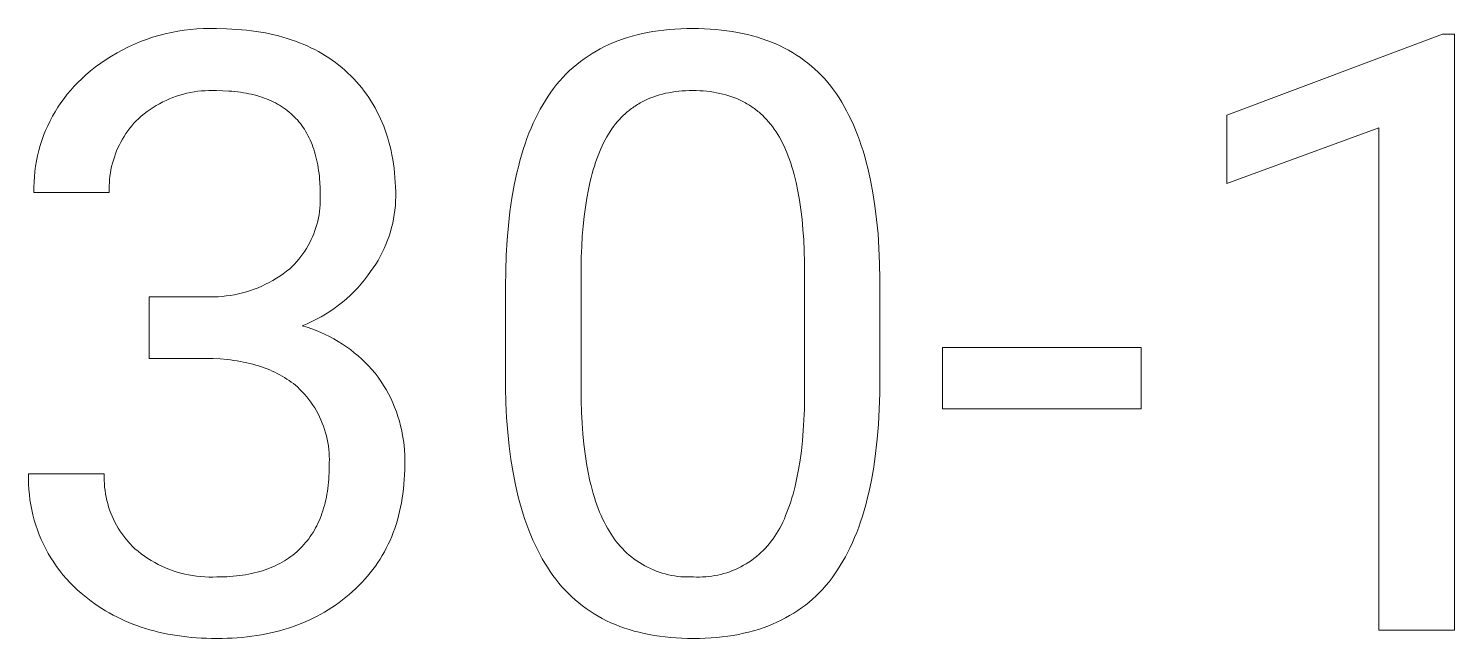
# Model space of a CAD drawing. Header units: millimetres. Extents: x -1656 to 3995, y -637 to 3312.
# Drawn here: x 2697.2 to 2825.8, y -190.7 to -135.7 of the extents above; entities that cross this region are included whole.
import ezdxf

# ---------------------------------------------------------------- set-up
doc = ezdxf.new("R2010")
doc.units = ezdxf.units.MM
doc.header["$MEASUREMENT"] = 0
doc.layers.add('Domyślny', color=7, linetype='Continuous', true_color=0x000000)

msp = doc.modelspace()

# ---------------------------------------------------------------- linework, layer by layer
at = {"layer": 'Domyślny', "color": 18, "lineweight": 15, "true_color": 0x000000}
for p, q in [((2708.36, -136.48), (2708.92, -136.31)), ((2708.92, -136.31), (2709.48, -136.17)), ((2709.48, -136.17), (2710.05, -136.04)), ((2710.05, -136.04), (2710.62, -135.93)), ((2710.62, -135.93), (2711.2, -135.84)), ((2711.2, -135.84), (2711.78, -135.78)), ((2711.78, -135.78), (2712.36, -135.73)), ((2712.36, -135.73), (2712.94, -135.7)), ((2712.94, -135.7), (2713.53, -135.69)), ((2713.53, -135.69), (2714.11, -135.7)), ((2714.11, -135.7), (2715.04, -135.72)), ((2715.04, -135.72), (2715.5, -135.74)), ((2715.5, -135.74), (2715.95, -135.77)), ((2715.95, -135.77), (2716.4, -135.8)), ((2716.4, -135.8), (2716.84, -135.84)), ((2716.84, -135.84), (2717.27, -135.89)), ((2717.27, -135.89), (2717.7, -135.95)), ((2717.7, -135.95), (2718.12, -136.02)), ((2718.12, -136.02), (2718.53, -136.09)), ((2718.53, -136.09), (2718.94, -136.17)), ((2718.94, -136.17), (2719.34, -136.26)), ((2719.34, -136.26), (2719.73, -136.36)), ((2719.73, -136.36), (2720.12, -136.47)), ((2751.63, -136.38), (2752.08, -136.26)), ((2752.08, -136.26), (2752.54, -136.15)), ((2752.54, -136.15), (2753.01, -136.06)), ((2753.01, -136.06), (2753.49, -135.97)), ((2753.49, -135.97), (2753.97, -135.9)), ((2753.97, -135.9), (2754.47, -135.84)), ((2754.47, -135.84), (2754.97, -135.79)), ((2754.97, -135.79), (2755.48, -135.75)), ((2755.48, -135.75), (2756.01, -135.72)), ((2756.01, -135.72), (2756.54, -135.7)), ((2756.54, -135.7), (2757.08, -135.7)), ((2757.08, -135.7), (2757.62, -135.7)), ((2757.62, -135.7), (2758.14, -135.72)), ((2758.14, -135.72), (2758.66, -135.75)), ((2758.66, -135.75), (2759.17, -135.79)), ((2759.17, -135.79), (2759.67, -135.83)), ((2759.67, -135.83), (2760.16, -135.89)), ((2760.16, -135.89), (2760.65, -135.96)), ((2760.65, -135.96), (2761.12, -136.05)), ((2761.12, -136.05), (2761.58, -136.14)), ((2761.58, -136.14), (2762.04, -136.24)), ((2762.04, -136.24), (2762.49, -136.35)), ((2762.49, -136.35), (2762.92, -136.48)), ((2805.26, -143.49), (2824.73, -136.19)), ((2824.73, -136.19), (2825.81, -136.19)), ((2825.81, -136.19), (2825.81, -189.95)), ((2705.16, -137.88), (2705.67, -137.6)), ((2705.67, -137.6), (2706.19, -137.34)), ((2706.19, -137.34), (2706.72, -137.1)), ((2706.72, -137.1), (2707.26, -136.87)), ((2707.26, -136.87), (2707.81, -136.67)), ((2707.81, -136.67), (2708.36, -136.48)), ((2720.12, -136.47), (2720.5, -136.58)), ((2720.5, -136.58), (2720.87, -136.7)), ((2720.87, -136.7), (2721.24, -136.83)), ((2721.24, -136.83), (2721.6, -136.97)), ((2721.6, -136.97), (2721.95, -137.11)), ((2721.95, -137.11), (2722.3, -137.26)), ((2722.3, -137.26), (2722.64, -137.42)), ((2722.64, -137.42), (2722.98, -137.59)), ((2722.98, -137.59), (2723.31, -137.77)), ((2748.37, -137.73), (2748.74, -137.52)), ((2748.74, -137.52), (2749.13, -137.32)), ((2749.13, -137.32), (2749.52, -137.14)), ((2749.52, -137.14), (2749.93, -136.96)), ((2749.93, -136.96), (2750.34, -136.8)), ((2750.34, -136.8), (2750.76, -136.65)), ((2750.76, -136.65), (2751.19, -136.51)), ((2751.19, -136.51), (2751.63, -136.38)), ((2762.92, -136.48), (2763.35, -136.61)), ((2763.35, -136.61), (2763.77, -136.76)), ((2763.77, -136.76), (2764.18, -136.91)), ((2764.18, -136.91), (2764.58, -137.08)), ((2764.58, -137.08), (2764.97, -137.26)), ((2764.97, -137.26), (2765.36, -137.45)), ((2765.36, -137.45), (2765.73, -137.65)), ((2703.21, -139.16), (2703.68, -138.82)), ((2703.68, -138.82), (2704.16, -138.49)), ((2704.16, -138.49), (2704.65, -138.17)), ((2704.65, -138.17), (2705.16, -137.88)), ((2723.31, -137.77), (2723.63, -137.95)), ((2723.63, -137.95), (2723.95, -138.14)), ((2723.95, -138.14), (2724.26, -138.34)), ((2724.26, -138.34), (2724.56, -138.55)), ((2724.56, -138.55), (2724.86, -138.77)), ((2724.86, -138.77), (2725.15, -138.99)), ((2746.29, -139.2), (2746.62, -138.93)), ((2746.62, -138.93), (2746.95, -138.67)), ((2746.95, -138.67), (2747.29, -138.41)), ((2747.29, -138.41), (2747.64, -138.17)), ((2747.64, -138.17), (2748, -137.94)), ((2748, -137.94), (2748.37, -137.73)), ((2765.73, -137.65), (2766.1, -137.86)), ((2766.1, -137.86), (2766.46, -138.08)), ((2766.46, -138.08), (2766.8, -138.31)), ((2766.8, -138.31), (2767.14, -138.56)), ((2767.14, -138.56), (2767.47, -138.81)), ((2767.47, -138.81), (2767.79, -139.08)), ((2701.96, -140.22), (2702.31, -139.9)), ((2702.31, -139.9), (2702.75, -139.52)), ((2702.75, -139.52), (2703.21, -139.16)), ((2725.15, -138.99), (2725.43, -139.22)), ((2725.43, -139.22), (2725.71, -139.46)), ((2725.71, -139.46), (2725.98, -139.71)), ((2725.98, -139.71), (2726.25, -139.97)), ((2726.25, -139.97), (2726.5, -140.23)), ((2745.09, -140.41), (2745.38, -140.1)), ((2745.38, -140.1), (2745.67, -139.79)), ((2745.67, -139.79), (2745.98, -139.49)), ((2745.98, -139.49), (2746.29, -139.2)), ((2767.79, -139.08), (2768.11, -139.35)), ((2768.11, -139.35), (2768.41, -139.64)), ((2768.41, -139.64), (2768.71, -139.93)), ((2768.71, -139.93), (2768.99, -140.24)), ((2700.66, -141.62), (2700.97, -141.26)), ((2700.97, -141.26), (2701.28, -140.9)), ((2701.28, -140.9), (2701.61, -140.55)), ((2701.61, -140.55), (2701.96, -140.22)), ((2711.79, -141.46), (2711.46, -141.53)), ((2712.12, -141.4), (2711.79, -141.46)), ((2712.45, -141.35), (2712.12, -141.4)), ((2712.78, -141.32), (2712.45, -141.35)), ((2713.11, -141.3), (2712.78, -141.32)), ((2713.44, -141.28), (2713.11, -141.3)), ((2713.78, -141.28), (2713.44, -141.28)), ((2714.11, -141.29), (2713.78, -141.28)), ((2714.68, -141.3), (2714.11, -141.29)), ((2715.24, -141.33), (2714.68, -141.3)), ((2715.52, -141.35), (2715.24, -141.33)), ((2715.78, -141.38), (2715.52, -141.35)), ((2716.05, -141.41), (2715.78, -141.38)), ((2716.3, -141.44), (2716.05, -141.41)), ((2716.56, -141.48), (2716.3, -141.44)), ((2716.81, -141.52), (2716.56, -141.48)), ((2726.5, -140.23), (2726.75, -140.49)), ((2726.75, -140.49), (2726.99, -140.76)), ((2726.99, -140.76), (2727.22, -141.04)), ((2727.22, -141.04), (2727.44, -141.33)), ((2727.44, -141.33), (2727.66, -141.62)), ((2744.03, -141.8), (2744.28, -141.44)), ((2744.28, -141.44), (2744.54, -141.09)), ((2744.54, -141.09), (2744.81, -140.74)), ((2744.81, -140.74), (2745.09, -140.41)), ((2754.93, -141.48), (2754.65, -141.53)), ((2755.22, -141.43), (2754.93, -141.48)), ((2755.52, -141.38), (2755.22, -141.43)), ((2755.82, -141.35), (2755.52, -141.38)), ((2756.12, -141.32), (2755.82, -141.35)), ((2756.44, -141.3), (2756.12, -141.32)), ((2756.76, -141.29), (2756.44, -141.3)), ((2757.08, -141.29), (2756.76, -141.29)), ((2757.4, -141.29), (2757.08, -141.29)), ((2757.72, -141.3), (2757.4, -141.29)), ((2758.04, -141.32), (2757.72, -141.3)), ((2758.35, -141.35), (2758.04, -141.32)), ((2758.65, -141.38), (2758.35, -141.35)), ((2758.95, -141.43), (2758.65, -141.38)), ((2759.24, -141.48), (2758.95, -141.43)), ((2759.53, -141.54), (2759.24, -141.48)), ((2768.99, -140.24), (2769.27, -140.56)), ((2769.27, -140.56), (2769.54, -140.89)), ((2769.54, -140.89), (2769.8, -141.23)), ((2769.8, -141.23), (2770.05, -141.58)), ((2699.57, -143.19), (2699.82, -142.78)), ((2699.82, -142.78), (2700.09, -142.39)), ((2700.09, -142.39), (2700.37, -142)), ((2700.37, -142), (2700.66, -141.62)), ((2708.69, -142.63), (2708.41, -142.81)), ((2708.98, -142.47), (2708.69, -142.63)), ((2709.28, -142.31), (2708.98, -142.47)), ((2709.58, -142.17), (2709.28, -142.31)), ((2709.88, -142.04), (2709.58, -142.17)), ((2710.19, -141.91), (2709.88, -142.04)), ((2710.5, -141.8), (2710.19, -141.91)), ((2710.82, -141.7), (2710.5, -141.8)), ((2711.14, -141.61), (2710.82, -141.7)), ((2711.46, -141.53), (2711.14, -141.61)), ((2717.05, -141.57), (2716.81, -141.52)), ((2717.29, -141.62), (2717.05, -141.57)), ((2717.53, -141.68), (2717.29, -141.62)), ((2717.76, -141.74), (2717.53, -141.68)), ((2717.99, -141.81), (2717.76, -141.74)), ((2718.21, -141.88), (2717.99, -141.81)), ((2718.43, -141.96), (2718.21, -141.88)), ((2718.64, -142.04), (2718.43, -141.96)), ((2718.85, -142.12), (2718.64, -142.04)), ((2719.05, -142.21), (2718.85, -142.12)), ((2719.25, -142.3), (2719.05, -142.21)), ((2719.44, -142.4), (2719.25, -142.3)), ((2719.63, -142.51), (2719.44, -142.4)), ((2719.82, -142.61), (2719.63, -142.51)), ((2720, -142.73), (2719.82, -142.61)), ((2720.18, -142.84), (2720, -142.73)), ((2727.66, -141.62), (2727.86, -141.91)), ((2727.86, -141.91), (2728.06, -142.22)), ((2728.06, -142.22), (2728.25, -142.53)), ((2728.25, -142.53), (2728.43, -142.84)), ((2743.33, -142.97), (2743.56, -142.57)), ((2743.56, -142.57), (2743.79, -142.18)), ((2743.79, -142.18), (2744.03, -141.8)), ((2751.78, -142.75), (2751.67, -142.83)), ((2751.88, -142.68), (2751.78, -142.75)), ((2752, -142.61), (2751.88, -142.68)), ((2752.11, -142.54), (2752, -142.61)), ((2752.22, -142.47), (2752.11, -142.54)), ((2752.34, -142.4), (2752.22, -142.47)), ((2752.45, -142.34), (2752.34, -142.4)), ((2752.57, -142.27), (2752.45, -142.34)), ((2752.81, -142.15), (2752.57, -142.27)), ((2753.06, -142.04), (2752.81, -142.15)), ((2753.31, -141.94), (2753.06, -142.04)), ((2753.57, -141.84), (2753.31, -141.94)), ((2753.83, -141.75), (2753.57, -141.84)), ((2754.09, -141.67), (2753.83, -141.75)), ((2754.37, -141.6), (2754.09, -141.67)), ((2754.65, -141.53), (2754.37, -141.6)), ((2759.81, -141.6), (2759.53, -141.54)), ((2760.08, -141.67), (2759.81, -141.6)), ((2760.35, -141.76), (2760.08, -141.67)), ((2760.62, -141.84), (2760.35, -141.76)), ((2760.88, -141.94), (2760.62, -141.84)), ((2761.13, -142.04), (2760.88, -141.94)), ((2761.38, -142.16), (2761.13, -142.04)), ((2761.62, -142.28), (2761.38, -142.16)), ((2761.74, -142.34), (2761.62, -142.28)), ((2761.86, -142.4), (2761.74, -142.34)), ((2761.98, -142.47), (2761.86, -142.4)), ((2762.09, -142.54), (2761.98, -142.47)), ((2762.21, -142.61), (2762.09, -142.54)), ((2762.32, -142.68), (2762.21, -142.61)), ((2762.43, -142.76), (2762.32, -142.68)), ((2762.54, -142.83), (2762.43, -142.76)), ((2770.05, -141.58), (2770.29, -141.95)), ((2770.29, -141.95), (2770.53, -142.32)), ((2770.53, -142.32), (2770.75, -142.71)), ((2770.75, -142.71), (2770.97, -143.11)), ((2698.9, -144.46), (2699.11, -144.03)), ((2699.11, -144.03), (2699.33, -143.6)), ((2699.33, -143.6), (2699.57, -143.19)), ((2706.88, -144.02), (2706.68, -144.24)), ((2707.09, -143.82), (2706.88, -144.02)), ((2707.34, -143.6), (2707.09, -143.82)), ((2707.6, -143.38), (2707.34, -143.6)), ((2707.86, -143.18), (2707.6, -143.38)), ((2708.13, -142.99), (2707.86, -143.18)), ((2708.41, -142.81), (2708.13, -142.99)), ((2720.35, -142.96), (2720.18, -142.84)), ((2720.51, -143.09), (2720.35, -142.96)), ((2720.68, -143.22), (2720.51, -143.09)), ((2720.83, -143.36), (2720.68, -143.22)), ((2720.99, -143.5), (2720.83, -143.36)), ((2721.14, -143.64), (2720.99, -143.5)), ((2721.28, -143.79), (2721.14, -143.64)), ((2721.42, -143.94), (2721.28, -143.79)), ((2721.56, -144.1), (2721.42, -143.94)), ((2728.43, -142.84), (2728.6, -143.16)), ((2728.6, -143.16), (2728.77, -143.49)), ((2728.77, -143.49), (2728.92, -143.82)), ((2728.92, -143.82), (2729.07, -144.16)), ((2742.7, -144.24), (2742.9, -143.8)), ((2742.9, -143.8), (2743.11, -143.38)), ((2743.11, -143.38), (2743.33, -142.97)), ((2750.47, -143.89), (2750.29, -144.09)), ((2750.66, -143.69), (2750.47, -143.89)), ((2750.85, -143.5), (2750.66, -143.69)), ((2750.95, -143.41), (2750.85, -143.5)), ((2751.05, -143.32), (2750.95, -143.41)), ((2751.15, -143.24), (2751.05, -143.32)), ((2751.25, -143.15), (2751.15, -143.24)), ((2751.35, -143.07), (2751.25, -143.15)), ((2751.45, -142.98), (2751.35, -143.07)), ((2751.56, -142.9), (2751.45, -142.98)), ((2751.67, -142.83), (2751.56, -142.9)), ((2762.65, -142.91), (2762.54, -142.83)), ((2762.75, -142.99), (2762.65, -142.91)), ((2762.86, -143.07), (2762.75, -142.99)), ((2762.96, -143.16), (2762.86, -143.07)), ((2763.07, -143.24), (2762.96, -143.16)), ((2763.17, -143.33), (2763.07, -143.24)), ((2763.27, -143.42), (2763.17, -143.33)), ((2763.37, -143.51), (2763.27, -143.42)), ((2763.56, -143.7), (2763.37, -143.51)), ((2763.75, -143.9), (2763.56, -143.7)), ((2763.93, -144.1), (2763.75, -143.9)), ((2770.97, -143.11), (2771.18, -143.52)), ((2771.18, -143.52), (2771.39, -143.94)), ((2771.39, -143.94), (2771.58, -144.37)), ((2805.26, -149.66), (2805.26, -143.49)), ((2698.37, -145.78), (2698.53, -145.33)), ((2698.53, -145.33), (2698.71, -144.89)), ((2698.71, -144.89), (2698.9, -144.46)), ((2705.95, -145.17), (2705.79, -145.42)), ((2706.12, -144.93), (2705.95, -145.17)), ((2706.3, -144.69), (2706.12, -144.93)), ((2706.49, -144.46), (2706.3, -144.69)), ((2706.68, -144.24), (2706.49, -144.46)), ((2721.69, -144.27), (2721.56, -144.1)), ((2721.81, -144.43), (2721.69, -144.27)), ((2721.93, -144.61), (2721.81, -144.43)), ((2722.05, -144.78), (2721.93, -144.61)), ((2722.16, -144.96), (2722.05, -144.78)), ((2722.27, -145.15), (2722.16, -144.96)), ((2722.37, -145.34), (2722.27, -145.15)), ((2722.47, -145.54), (2722.37, -145.34)), ((2729.07, -144.16), (2729.21, -144.51)), ((2729.21, -144.51), (2729.34, -144.86)), ((2729.34, -144.86), (2729.46, -145.22)), ((2729.46, -145.22), (2729.58, -145.58)), ((2742.13, -145.61), (2742.31, -145.14)), ((2742.31, -145.14), (2742.5, -144.68)), ((2742.5, -144.68), (2742.7, -144.24)), ((2749.48, -145.22), (2749.33, -145.47)), ((2749.63, -144.98), (2749.48, -145.22)), ((2749.79, -144.75), (2749.63, -144.98)), ((2749.95, -144.52), (2749.79, -144.75)), ((2750.12, -144.3), (2749.95, -144.52)), ((2750.29, -144.09), (2750.12, -144.3)), ((2764.11, -144.31), (2763.93, -144.1)), ((2764.28, -144.53), (2764.11, -144.31)), ((2764.44, -144.76), (2764.28, -144.53)), ((2764.6, -145), (2764.44, -144.76)), ((2764.76, -145.24), (2764.6, -145)), ((2764.91, -145.49), (2764.76, -145.24)), ((2771.58, -144.37), (2771.77, -144.82)), ((2771.77, -144.82), (2771.95, -145.28)), ((2771.95, -145.28), (2772.13, -145.75)), ((2818.98, -144.64), (2805.26, -149.66)), ((2818.98, -189.95), (2818.98, -144.64)), ((2698.1, -146.7), (2698.23, -146.24)), ((2698.23, -146.24), (2698.37, -145.78)), ((2705.23, -146.46), (2705.11, -146.73)), ((2705.36, -146.19), (2705.23, -146.46)), ((2705.49, -145.93), (2705.36, -146.19)), ((2705.64, -145.67), (2705.49, -145.93)), ((2705.79, -145.42), (2705.64, -145.67)), ((2722.56, -145.74), (2722.47, -145.54)), ((2722.65, -145.94), (2722.56, -145.74)), ((2722.74, -146.15), (2722.65, -145.94)), ((2722.82, -146.36), (2722.74, -146.15)), ((2722.89, -146.58), (2722.82, -146.36)), ((2722.96, -146.8), (2722.89, -146.58)), ((2729.58, -145.58), (2729.68, -145.95)), ((2729.68, -145.95), (2729.78, -146.32)), ((2729.78, -146.32), (2729.87, -146.71)), ((2741.64, -147.1), (2741.8, -146.59)), ((2741.8, -146.59), (2741.96, -146.1)), ((2741.96, -146.1), (2742.13, -145.61)), ((2748.79, -146.55), (2748.67, -146.84)), ((2748.92, -146.27), (2748.79, -146.55)), ((2749.05, -145.99), (2748.92, -146.27)), ((2749.19, -145.73), (2749.05, -145.99)), ((2749.33, -145.47), (2749.19, -145.73)), ((2765.05, -145.75), (2764.91, -145.49)), ((2765.19, -146.02), (2765.05, -145.75)), ((2765.33, -146.3), (2765.19, -146.02)), ((2765.46, -146.59), (2765.33, -146.3)), ((2765.58, -146.88), (2765.46, -146.59)), ((2772.13, -145.75), (2772.29, -146.23)), ((2772.29, -146.23), (2772.45, -146.72)), ((2697.8, -148.1), (2697.88, -147.63)), ((2697.88, -147.63), (2697.98, -147.16)), ((2697.98, -147.16), (2698.1, -146.7)), ((2704.74, -147.84), (2704.66, -148.13)), ((2704.82, -147.56), (2704.74, -147.84)), ((2704.91, -147.28), (2704.82, -147.56)), ((2705, -147), (2704.91, -147.28)), ((2705.11, -146.73), (2705, -147)), ((2723.03, -147.03), (2722.96, -146.8)), ((2723.09, -147.26), (2723.03, -147.03)), ((2723.15, -147.5), (2723.09, -147.26)), ((2723.2, -147.74), (2723.15, -147.5)), ((2723.25, -147.99), (2723.2, -147.74)), ((2729.87, -146.71), (2729.95, -147.09)), ((2729.95, -147.09), (2730.02, -147.49)), ((2730.02, -147.49), (2730.08, -147.89)), ((2730.08, -147.89), (2730.14, -148.29)), ((2741.36, -148.15), (2741.5, -147.62)), ((2741.5, -147.62), (2741.64, -147.1)), ((2748.32, -147.77), (2748.22, -148.09)), ((2748.43, -147.45), (2748.32, -147.77)), ((2748.55, -147.14), (2748.43, -147.45)), ((2748.67, -146.84), (2748.55, -147.14)), ((2765.7, -147.19), (2765.58, -146.88)), ((2765.82, -147.51), (2765.7, -147.19)), ((2765.93, -147.83), (2765.82, -147.51)), ((2766.04, -148.16), (2765.93, -147.83)), ((2772.45, -146.72), (2772.6, -147.23)), ((2772.6, -147.23), (2772.74, -147.74)), ((2772.74, -147.74), (2772.88, -148.27)), ((2697.66, -149.52), (2697.69, -149.05)), ((2697.69, -149.05), (2697.74, -148.57)), ((2697.74, -148.57), (2697.8, -148.1)), ((2704.51, -149), (2704.48, -149.3)), ((2704.55, -148.71), (2704.51, -149)), ((2704.6, -148.42), (2704.55, -148.71)), ((2704.66, -148.13), (2704.6, -148.42)), ((2723.29, -148.24), (2723.25, -147.99)), ((2723.33, -148.49), (2723.29, -148.24)), ((2723.37, -148.75), (2723.33, -148.49)), ((2723.4, -149.02), (2723.37, -148.75)), ((2723.42, -149.29), (2723.4, -149.02)), ((2730.14, -148.29), (2730.19, -148.7)), ((2730.19, -148.7), (2730.22, -149.12)), ((2730.22, -149.12), (2730.25, -149.55)), ((2741.1, -149.24), (2741.22, -148.69)), ((2741.22, -148.69), (2741.36, -148.15)), ((2747.92, -149.11), (2747.84, -149.47)), ((2748.02, -148.76), (2747.92, -149.11)), ((2748.11, -148.42), (2748.02, -148.76)), ((2748.22, -148.09), (2748.11, -148.42)), ((2766.14, -148.51), (2766.04, -148.16)), ((2766.24, -148.86), (2766.14, -148.51)), ((2766.33, -149.22), (2766.24, -148.86)), ((2766.42, -149.59), (2766.33, -149.22)), ((2772.88, -148.27), (2773, -148.81)), ((2773, -148.81), (2773.12, -149.36)), ((2697.64, -150), (2697.66, -149.52)), ((2697.64, -150.48), (2697.64, -150)), ((2704.45, -150.48), (2697.64, -150.48)), ((2704.46, -149.59), (2704.45, -149.89)), ((2704.45, -149.89), (2704.45, -150.18)), ((2704.45, -150.18), (2704.45, -150.48)), ((2704.48, -149.3), (2704.46, -149.59)), ((2723.44, -149.56), (2723.42, -149.29)), ((2723.47, -150.12), (2723.44, -149.56)), ((2723.48, -150.7), (2723.47, -150.12)), ((2730.25, -149.55), (2730.27, -149.98)), ((2730.27, -149.98), (2730.29, -150.41)), ((2730.29, -150.41), (2730.29, -150.85)), ((2740.78, -150.98), (2740.98, -149.81)), ((2740.98, -149.81), (2741.1, -149.24)), ((2747.67, -150.21), (2747.53, -150.99)), ((2747.84, -149.47), (2747.67, -150.21)), ((2766.58, -150.36), (2766.42, -149.59)), ((2766.72, -151.16), (2766.58, -150.36)), ((2773.12, -149.36), (2773.34, -150.5)), ((2773.34, -150.5), (2773.52, -151.68)), ((2723.45, -151.89), (2723.47, -151.59)), ((2723.47, -151.59), (2723.48, -151.3)), ((2723.49, -151), (2723.48, -150.7)), ((2723.48, -151.3), (2723.49, -151)), ((2730.26, -151.66), (2730.22, -152.06)), ((2730.28, -151.26), (2730.26, -151.66)), ((2730.29, -150.85), (2730.28, -151.26)), ((2740.6, -152.19), (2740.78, -150.98)), ((2747.4, -151.79), (2747.29, -152.63)), ((2747.53, -150.99), (2747.4, -151.79)), ((2766.84, -152), (2766.72, -151.16)), ((2773.52, -151.68), (2773.67, -152.91)), ((2723.18, -153.35), (2723.25, -153.06)), ((2723.25, -153.06), (2723.32, -152.77)), ((2723.32, -152.77), (2723.37, -152.48)), ((2723.37, -152.48), (2723.41, -152.18)), ((2723.41, -152.18), (2723.45, -151.89)), ((2730.1, -152.85), (2730.02, -153.25)), ((2730.16, -152.46), (2730.1, -152.85)), ((2730.22, -152.06), (2730.16, -152.46)), ((2740.46, -153.46), (2740.6, -152.19)), ((2747.29, -152.63), (2747.2, -153.5)), ((2766.95, -152.88), (2766.84, -152)), ((2767.03, -153.8), (2766.95, -152.88)), ((2773.67, -152.91), (2773.8, -154.19)), ((2722.78, -154.46), (2722.9, -154.19)), ((2722.9, -154.19), (2723, -153.91)), ((2723, -153.91), (2723.09, -153.63)), ((2723.09, -153.63), (2723.18, -153.35)), ((2729.82, -154.03), (2729.69, -154.41)), ((2729.92, -153.64), (2729.82, -154.03)), ((2730.02, -153.25), (2729.92, -153.64)), ((2740.34, -154.76), (2740.46, -153.46)), ((2747.2, -153.5), (2747.12, -154.41)), ((2767.1, -154.75), (2767.03, -153.8)), ((2773.8, -154.19), (2773.89, -155.51)), ((2722.08, -155.77), (2722.24, -155.52)), ((2722.24, -155.52), (2722.39, -155.26)), ((2722.39, -155.26), (2722.53, -155)), ((2722.53, -155), (2722.66, -154.73)), ((2722.66, -154.73), (2722.78, -154.46)), ((2729.25, -155.53), (2729.08, -155.89)), ((2729.41, -155.16), (2729.25, -155.53)), ((2729.56, -154.79), (2729.41, -155.16)), ((2729.69, -154.41), (2729.56, -154.79)), ((2740.26, -156.12), (2740.34, -154.76)), ((2747.07, -155.35), (2747.03, -156.32)), ((2747.12, -154.41), (2747.07, -155.35)), ((2767.15, -155.74), (2767.1, -154.75)), ((2773.89, -155.51), (2773.95, -156.88)), ((2720.95, -157.14), (2721.16, -156.93)), ((2721.16, -156.93), (2721.36, -156.71)), ((2721.36, -156.71), (2721.55, -156.48)), ((2721.55, -156.48), (2721.73, -156.25)), ((2721.73, -156.25), (2721.91, -156.01)), ((2721.91, -156.01), (2722.08, -155.77)), ((2728.7, -156.6), (2728.49, -156.95)), ((2728.89, -156.25), (2728.7, -156.6)), ((2729.08, -155.89), (2728.89, -156.25)), ((2740.22, -157.53), (2740.26, -156.12)), ((2747.03, -156.32), (2747.01, -157.32)), ((2767.17, -156.76), (2767.15, -155.74)), ((2767.18, -157.83), (2767.17, -156.76)), ((2773.95, -156.88), (2773.98, -158.3)), ((2719.21, -158.4), (2719.53, -158.21)), ((2719.53, -158.21), (2719.84, -158.01)), ((2719.84, -158.01), (2720.14, -157.8)), ((2720.14, -157.8), (2720.44, -157.58)), ((2720.44, -157.58), (2720.73, -157.35)), ((2720.73, -157.35), (2720.95, -157.14)), ((2727.76, -157.99), (2727.47, -158.36)), ((2728.03, -157.61), (2727.76, -157.99)), ((2728.27, -157.28), (2728.03, -157.61)), ((2728.49, -156.95), (2728.27, -157.28)), ((2740.2, -158.98), (2740.22, -157.53)), ((2747.01, -157.32), (2747.01, -168.2)), ((2767.18, -168.97), (2767.18, -157.83)), ((2716.46, -159.53), (2716.82, -159.43)), ((2716.82, -159.43), (2717.18, -159.32)), ((2717.18, -159.32), (2717.53, -159.2)), ((2717.53, -159.2), (2717.87, -159.06)), ((2717.87, -159.06), (2718.21, -158.91)), ((2718.21, -158.91), (2718.55, -158.75)), ((2718.55, -158.75), (2718.88, -158.59)), ((2718.88, -158.59), (2719.21, -158.4)), ((2726.53, -159.41), (2726.2, -159.74)), ((2726.86, -159.07), (2726.53, -159.41)), ((2727.17, -158.72), (2726.86, -159.07)), ((2727.47, -158.36), (2727.17, -158.72)), ((2740.2, -168.05), (2740.2, -158.98)), ((2773.98, -158.3), (2773.98, -167.12)), ((2708.05, -159.89), (2713.15, -159.89)), ((2708.05, -165.44), (2708.05, -159.89)), ((2713.15, -159.89), (2713.52, -159.9)), ((2713.52, -159.9), (2713.89, -159.89)), ((2713.89, -159.89), (2714.26, -159.88)), ((2714.26, -159.88), (2714.63, -159.85)), ((2714.63, -159.85), (2715, -159.81)), ((2715, -159.81), (2715.37, -159.76)), ((2715.37, -159.76), (2715.74, -159.7)), ((2715.74, -159.7), (2716.1, -159.62)), ((2716.1, -159.62), (2716.46, -159.53)), ((2725.12, -160.65), (2724.74, -160.93)), ((2725.49, -160.36), (2725.12, -160.65)), ((2725.85, -160.06), (2725.49, -160.36)), ((2726.2, -159.74), (2725.85, -160.06)), ((2723.14, -161.91), (2722.72, -162.12)), ((2723.56, -161.69), (2723.14, -161.91)), ((2723.96, -161.45), (2723.56, -161.69)), ((2724.36, -161.2), (2723.96, -161.45)), ((2724.74, -160.93), (2724.36, -161.2)), ((2722.29, -162.32), (2721.86, -162.5)), ((2721.86, -162.5), (2722.29, -162.63)), ((2722.72, -162.12), (2722.29, -162.32)), ((2722.29, -162.63), (2722.71, -162.77)), ((2722.71, -162.77), (2723.12, -162.92)), ((2723.12, -162.92), (2723.53, -163.09)), ((2723.53, -163.09), (2723.93, -163.27)), ((2723.93, -163.27), (2724.33, -163.47)), ((2724.33, -163.47), (2724.72, -163.68)), ((2724.72, -163.68), (2725.1, -163.9)), ((2725.1, -163.9), (2725.48, -164.14)), ((2725.48, -164.14), (2725.85, -164.38)), ((2725.85, -164.38), (2726.2, -164.64)), ((2726.2, -164.64), (2726.55, -164.92)), ((2779.62, -169.99), (2779.62, -164.44)), ((2779.62, -164.44), (2797.55, -164.44)), ((2797.55, -164.44), (2797.55, -169.99)), ((2713.15, -165.44), (2708.05, -165.44)), ((2713.82, -165.45), (2713.15, -165.44)), ((2714.46, -165.49), (2713.82, -165.45)), ((2715.09, -165.55), (2714.46, -165.49)), ((2715.4, -165.58), (2715.09, -165.55)), ((2715.7, -165.62), (2715.4, -165.58)), ((2715.99, -165.67), (2715.7, -165.62)), ((2716.28, -165.72), (2715.99, -165.67)), ((2716.57, -165.77), (2716.28, -165.72)), ((2716.85, -165.83), (2716.57, -165.77)), ((2717.13, -165.9), (2716.85, -165.83)), ((2717.4, -165.97), (2717.13, -165.9)), ((2726.55, -164.92), (2726.89, -165.2)), ((2726.89, -165.2), (2727.22, -165.5)), ((2727.22, -165.5), (2727.54, -165.8)), ((2727.54, -165.8), (2727.85, -166.12)), ((2717.66, -166.04), (2717.4, -165.97)), ((2717.92, -166.12), (2717.66, -166.04)), ((2718.18, -166.2), (2717.92, -166.12)), ((2718.43, -166.29), (2718.18, -166.2)), ((2718.68, -166.38), (2718.43, -166.29)), ((2718.92, -166.48), (2718.68, -166.38)), ((2719.15, -166.58), (2718.92, -166.48)), ((2719.39, -166.69), (2719.15, -166.58)), ((2719.61, -166.8), (2719.39, -166.69)), ((2719.83, -166.92), (2719.61, -166.8)), ((2720.05, -167.04), (2719.83, -166.92)), ((2720.26, -167.17), (2720.05, -167.04)), ((2720.47, -167.3), (2720.26, -167.17)), ((2727.85, -166.12), (2728.15, -166.45)), ((2728.15, -166.45), (2728.44, -166.78)), ((2728.44, -166.78), (2728.71, -167.13)), ((2728.71, -167.13), (2728.96, -167.49)), ((2773.98, -167.12), (2773.96, -168.6)), ((2720.67, -167.43), (2720.47, -167.3)), ((2720.87, -167.57), (2720.67, -167.43)), ((2721.06, -167.71), (2720.87, -167.57)), ((2721.25, -167.86), (2721.06, -167.71)), ((2721.43, -168.01), (2721.25, -167.86)), ((2721.65, -168.23), (2721.43, -168.01)), ((2721.86, -168.45), (2721.65, -168.23)), ((2722.07, -168.67), (2721.86, -168.45)), ((2728.96, -167.49), (2729.2, -167.87)), ((2729.2, -167.87), (2729.42, -168.25)), ((2729.42, -168.25), (2729.64, -168.64)), ((2740.24, -169.44), (2740.2, -168.05)), ((2747.01, -168.2), (2747.02, -169.26)), ((2722.27, -168.91), (2722.07, -168.67)), ((2722.46, -169.14), (2722.27, -168.91)), ((2722.64, -169.39), (2722.46, -169.14)), ((2722.81, -169.64), (2722.64, -169.39)), ((2722.98, -169.9), (2722.81, -169.64)), ((2729.64, -168.64), (2729.84, -169.03)), ((2729.84, -169.03), (2730.02, -169.43)), ((2730.02, -169.43), (2730.19, -169.84)), ((2740.3, -170.78), (2740.24, -169.44)), ((2747.02, -169.26), (2747.05, -170.29)), ((2767.16, -170), (2767.18, -168.97)), ((2773.96, -168.6), (2773.91, -170.02)), ((2723.13, -170.16), (2722.98, -169.9)), ((2723.28, -170.43), (2723.13, -170.16)), ((2723.42, -170.71), (2723.28, -170.43)), ((2723.55, -170.99), (2723.42, -170.71)), ((2723.67, -171.27), (2723.55, -170.99)), ((2730.19, -169.84), (2730.35, -170.26)), ((2730.35, -170.26), (2730.49, -170.67)), ((2730.49, -170.67), (2730.62, -171.1)), ((2740.4, -172.08), (2740.3, -170.78)), ((2747.05, -170.29), (2747.1, -171.28)), ((2767.06, -171.95), (2767.12, -170.99)), ((2767.12, -170.99), (2767.16, -170)), ((2773.91, -170.02), (2773.83, -171.39)), ((2797.55, -169.99), (2779.62, -169.99)), ((2723.77, -171.55), (2723.67, -171.27)), ((2723.87, -171.84), (2723.77, -171.55)), ((2723.96, -172.14), (2723.87, -171.84)), ((2724.04, -172.43), (2723.96, -172.14)), ((2730.62, -171.1), (2730.73, -171.53)), ((2730.73, -171.53), (2730.83, -171.96)), ((2730.83, -171.96), (2730.91, -172.39)), ((2740.53, -173.34), (2740.4, -172.08)), ((2747.1, -171.28), (2747.17, -172.24)), ((2747.17, -172.24), (2747.26, -173.16)), ((2766.98, -172.88), (2767.06, -171.95)), ((2773.83, -171.39), (2773.72, -172.72)), ((2724.11, -172.73), (2724.04, -172.43)), ((2724.17, -173.03), (2724.11, -172.73)), ((2724.22, -173.33), (2724.17, -173.03)), ((2724.26, -173.64), (2724.22, -173.33)), ((2724.28, -173.94), (2724.26, -173.64)), ((2730.91, -172.39), (2730.98, -172.83)), ((2730.98, -172.83), (2731.04, -173.27)), ((2731.04, -173.27), (2731.08, -173.71)), ((2740.69, -174.55), (2740.53, -173.34)), ((2747.26, -173.16), (2747.37, -174.05)), ((2766.89, -173.76), (2766.98, -172.88)), ((2773.72, -172.72), (2773.58, -174)), ((2724.3, -174.25), (2724.28, -173.94)), ((2724.29, -175.17), (2724.3, -174.86)), ((2724.31, -174.55), (2724.3, -174.25)), ((2724.3, -174.86), (2724.31, -174.55)), ((2731.08, -173.71), (2731.1, -174.15)), ((2731.1, -174.15), (2731.11, -174.59)), ((2731.11, -174.59), (2731.1, -175.03)), ((2740.88, -175.72), (2740.69, -174.55)), ((2747.37, -174.05), (2747.5, -174.91)), ((2747.5, -174.91), (2747.65, -175.72)), ((2766.64, -175.44), (2766.77, -174.62)), ((2766.77, -174.62), (2766.89, -173.76)), ((2773.58, -174), (2773.41, -175.23)), ((2697.16, -176.31), (2697.17, -175.84)), ((2697.17, -175.84), (2704, -175.84)), ((2704, -175.84), (2704, -176.14)), ((2704, -176.14), (2704, -176.45)), ((2724.25, -176.33), (2724.27, -176.05)), ((2724.27, -176.05), (2724.28, -175.76)), ((2724.28, -175.76), (2724.29, -175.17)), ((2731.08, -175.93), (2731.06, -176.36)), ((2731.1, -175.48), (2731.08, -175.93)), ((2731.1, -175.03), (2731.1, -175.48)), ((2741.1, -176.85), (2740.88, -175.72)), ((2747.65, -175.72), (2747.81, -176.51)), ((2766.32, -176.97), (2766.49, -176.22)), ((2766.49, -176.22), (2766.64, -175.44)), ((2773.41, -175.23), (2773.2, -176.41)), ((2697.17, -176.78), (2697.16, -176.31)), ((2697.2, -177.25), (2697.17, -176.78)), ((2697.24, -177.71), (2697.2, -177.25)), ((2704, -176.45), (2704.01, -176.75)), ((2704.01, -176.75), (2704.03, -177.05)), ((2704.03, -177.05), (2704.07, -177.35)), ((2704.07, -177.35), (2704.11, -177.64)), ((2724.08, -177.69), (2724.13, -177.43)), ((2724.13, -177.43), (2724.16, -177.16)), ((2724.16, -177.16), (2724.2, -176.89)), ((2724.2, -176.89), (2724.23, -176.61)), ((2724.23, -176.61), (2724.25, -176.33)), ((2730.99, -177.22), (2730.94, -177.64)), ((2731.03, -176.79), (2730.99, -177.22)), ((2731.06, -176.36), (2731.03, -176.79)), ((2741.22, -177.39), (2741.1, -176.85)), ((2741.35, -177.93), (2741.22, -177.39)), ((2747.81, -176.51), (2747.91, -176.89)), ((2747.91, -176.89), (2748, -177.26)), ((2748, -177.26), (2748.11, -177.62)), ((2766.14, -177.68), (2766.23, -177.33)), ((2766.23, -177.33), (2766.32, -176.97)), ((2773.08, -176.98), (2772.96, -177.54)), ((2773.2, -176.41), (2773.08, -176.98)), ((2697.29, -178.18), (2697.24, -177.71)), ((2697.37, -178.64), (2697.29, -178.18)), ((2697.45, -179.1), (2697.37, -178.64)), ((2704.11, -177.64), (2704.17, -177.94)), ((2704.17, -177.94), (2704.23, -178.24)), ((2704.23, -178.24), (2704.31, -178.53)), ((2704.31, -178.53), (2704.39, -178.82)), ((2723.79, -178.94), (2723.86, -178.7)), ((2723.86, -178.7), (2723.92, -178.45)), ((2723.92, -178.45), (2723.98, -178.2)), ((2723.98, -178.2), (2724.04, -177.95)), ((2724.04, -177.95), (2724.08, -177.69)), ((2730.81, -178.45), (2730.73, -178.85)), ((2730.88, -178.05), (2730.81, -178.45)), ((2730.94, -177.64), (2730.88, -178.05)), ((2741.48, -178.45), (2741.35, -177.93)), ((2741.63, -178.97), (2741.48, -178.45)), ((2748.11, -177.62), (2748.21, -177.97)), ((2748.21, -177.97), (2748.32, -178.31)), ((2748.32, -178.31), (2748.44, -178.64)), ((2748.44, -178.64), (2748.56, -178.97)), ((2765.71, -179), (2765.83, -178.69)), ((2765.83, -178.69), (2765.93, -178.36)), ((2765.93, -178.36), (2766.04, -178.02)), ((2766.04, -178.02), (2766.14, -177.68)), ((2772.69, -178.63), (2772.54, -179.15)), ((2772.83, -178.09), (2772.69, -178.63)), ((2772.96, -177.54), (2772.83, -178.09)), ((2697.56, -179.55), (2697.45, -179.1)), ((2697.68, -180.01), (2697.56, -179.55)), ((2697.81, -180.46), (2697.68, -180.01)), ((2704.39, -178.82), (2704.48, -179.1)), ((2704.48, -179.1), (2704.59, -179.38)), ((2704.59, -179.38), (2704.7, -179.66)), ((2704.7, -179.66), (2704.83, -179.94)), ((2704.83, -179.94), (2704.96, -180.21)), ((2723.27, -180.3), (2723.37, -180.09)), ((2723.37, -180.09), (2723.47, -179.87)), ((2723.47, -179.87), (2723.56, -179.64)), ((2723.56, -179.64), (2723.64, -179.41)), ((2723.64, -179.41), (2723.72, -179.18)), ((2723.72, -179.18), (2723.79, -178.94)), ((2730.44, -180.02), (2730.33, -180.4)), ((2730.55, -179.64), (2730.44, -180.02)), ((2730.64, -179.25), (2730.55, -179.64)), ((2730.73, -178.85), (2730.64, -179.25)), ((2741.78, -179.47), (2741.63, -178.97)), ((2741.94, -179.96), (2741.78, -179.47)), ((2742.11, -180.44), (2741.94, -179.96)), ((2748.56, -178.97), (2748.69, -179.29)), ((2748.69, -179.29), (2748.82, -179.59)), ((2748.82, -179.59), (2748.96, -179.89)), ((2748.96, -179.89), (2749.1, -180.18)), ((2765.21, -180.19), (2765.35, -179.91)), ((2765.35, -179.91), (2765.47, -179.61)), ((2765.47, -179.61), (2765.59, -179.31)), ((2765.59, -179.31), (2765.71, -179)), ((2772.39, -179.66), (2772.23, -180.16)), ((2772.54, -179.15), (2772.39, -179.66)), ((2697.97, -180.9), (2697.81, -180.46)), ((2698.13, -181.34), (2697.97, -180.9)), ((2698.31, -181.77), (2698.13, -181.34)), ((2704.96, -180.21), (2705.1, -180.47)), ((2705.1, -180.47), (2705.25, -180.73)), ((2705.25, -180.73), (2705.41, -180.99)), ((2705.41, -180.99), (2705.58, -181.24)), ((2705.58, -181.24), (2705.76, -181.48)), ((2722.57, -181.51), (2722.7, -181.32)), ((2722.7, -181.32), (2722.83, -181.13)), ((2722.83, -181.13), (2722.95, -180.93)), ((2722.95, -180.93), (2723.06, -180.72)), ((2723.06, -180.72), (2723.17, -180.52)), ((2723.17, -180.52), (2723.27, -180.3)), ((2730.07, -181.13), (2729.93, -181.49)), ((2730.2, -180.77), (2730.07, -181.13)), ((2730.33, -180.4), (2730.2, -180.77)), ((2742.29, -180.91), (2742.11, -180.44)), ((2742.47, -181.37), (2742.29, -180.91)), ((2742.66, -181.82), (2742.47, -181.37)), ((2749.1, -180.18), (2749.24, -180.46)), ((2749.24, -180.46), (2749.4, -180.73)), ((2749.4, -180.73), (2749.55, -180.99)), ((2749.55, -180.99), (2749.7, -181.24)), ((2749.7, -181.24), (2749.85, -181.48)), ((2764.49, -181.47), (2764.64, -181.24)), ((2764.64, -181.24), (2764.79, -180.99)), ((2764.79, -180.99), (2764.94, -180.73)), ((2764.94, -180.73), (2765.08, -180.46)), ((2765.08, -180.46), (2765.21, -180.19)), ((2771.88, -181.13), (2771.69, -181.59)), ((2772.06, -180.65), (2771.88, -181.13)), ((2772.23, -180.16), (2772.06, -180.65)), ((2698.51, -182.19), (2698.31, -181.77)), ((2698.72, -182.61), (2698.51, -182.19)), ((2698.94, -183.02), (2698.72, -182.61)), ((2705.76, -181.48), (2705.95, -181.72)), ((2705.95, -181.72), (2706.14, -181.95)), ((2706.14, -181.95), (2706.34, -182.17)), ((2706.34, -182.17), (2706.55, -182.39)), ((2706.55, -182.39), (2706.77, -182.6)), ((2706.77, -182.6), (2707.05, -182.83)), ((2721.53, -182.72), (2721.69, -182.56)), ((2721.69, -182.56), (2721.85, -182.4)), ((2721.85, -182.4), (2722.01, -182.23)), ((2722.01, -182.23), (2722.16, -182.05)), ((2722.16, -182.05), (2722.3, -181.88)), ((2722.3, -181.88), (2722.44, -181.7)), ((2722.44, -181.7), (2722.57, -181.51)), ((2729.44, -182.54), (2729.27, -182.87)), ((2729.61, -182.19), (2729.44, -182.54)), ((2729.78, -181.85), (2729.61, -182.19)), ((2729.93, -181.49), (2729.78, -181.85)), ((2742.86, -182.25), (2742.66, -181.82)), ((2743.07, -182.68), (2742.86, -182.25)), ((2749.85, -181.48), (2750.01, -181.71)), ((2750.01, -181.71), (2750.18, -181.94)), ((2750.18, -181.94), (2750.36, -182.16)), ((2750.36, -182.16), (2750.55, -182.38)), ((2750.55, -182.38), (2750.74, -182.59)), ((2750.74, -182.59), (2750.94, -182.79)), ((2763.44, -182.76), (2763.64, -182.56)), ((2763.64, -182.56), (2763.82, -182.35)), ((2763.82, -182.35), (2764, -182.14)), ((2764, -182.14), (2764.17, -181.92)), ((2764.17, -181.92), (2764.34, -181.7)), ((2764.34, -181.7), (2764.49, -181.47)), ((2771.29, -182.48), (2771.08, -182.91)), ((2771.5, -182.04), (2771.29, -182.48)), ((2771.69, -181.59), (2771.5, -182.04)), ((2699.18, -183.42), (2698.94, -183.02)), ((2699.44, -183.82), (2699.18, -183.42)), ((2699.7, -184.2), (2699.44, -183.82)), ((2707.05, -182.83), (2707.33, -183.06)), ((2707.33, -183.06), (2707.63, -183.27)), ((2707.63, -183.27), (2707.93, -183.47)), ((2707.93, -183.47), (2708.24, -183.67)), ((2708.24, -183.67), (2708.55, -183.85)), ((2708.55, -183.85), (2708.87, -184.02)), ((2719.63, -184.03), (2719.84, -183.93)), ((2719.84, -183.93), (2720.04, -183.81)), ((2720.04, -183.81), (2720.25, -183.69)), ((2720.25, -183.69), (2720.44, -183.57)), ((2720.44, -183.57), (2720.63, -183.44)), ((2720.63, -183.44), (2720.82, -183.31)), ((2720.82, -183.31), (2721.01, -183.17)), ((2721.01, -183.17), (2721.18, -183.02)), ((2721.18, -183.02), (2721.36, -182.88)), ((2721.36, -182.88), (2721.53, -182.72)), ((2728.67, -183.85), (2728.46, -184.16)), ((2728.88, -183.53), (2728.67, -183.85)), ((2729.08, -183.2), (2728.88, -183.53)), ((2729.27, -182.87), (2729.08, -183.2)), ((2743.28, -183.09), (2743.07, -182.68)), ((2743.5, -183.5), (2743.28, -183.09)), ((2743.73, -183.89), (2743.5, -183.5)), ((2743.97, -184.27), (2743.73, -183.89)), ((2750.94, -182.79), (2751.15, -182.99)), ((2751.15, -182.99), (2751.36, -183.17)), ((2751.36, -183.17), (2751.58, -183.35)), ((2751.58, -183.35), (2751.81, -183.53)), ((2751.81, -183.53), (2752.04, -183.69)), ((2752.04, -183.69), (2752.28, -183.85)), ((2752.28, -183.85), (2752.52, -184)), ((2761.68, -184.09), (2761.92, -183.95)), ((2761.92, -183.95), (2762.16, -183.8)), ((2762.16, -183.8), (2762.38, -183.65)), ((2762.38, -183.65), (2762.61, -183.48)), ((2762.61, -183.48), (2762.83, -183.31)), ((2762.83, -183.31), (2763.04, -183.13)), ((2763.04, -183.13), (2763.24, -182.95)), ((2763.24, -182.95), (2763.44, -182.76)), ((2770.64, -183.73), (2770.4, -184.12)), ((2770.87, -183.33), (2770.64, -183.73)), ((2771.08, -182.91), (2770.87, -183.33)), ((2699.98, -184.58), (2699.7, -184.2)), ((2700.27, -184.94), (2699.98, -184.58)), ((2700.58, -185.3), (2700.27, -184.94)), ((2708.87, -184.02), (2709.2, -184.18)), ((2709.2, -184.18), (2709.53, -184.32)), ((2709.53, -184.32), (2709.87, -184.46)), ((2709.87, -184.46), (2710.21, -184.58)), ((2710.21, -184.58), (2710.56, -184.7)), ((2710.56, -184.7), (2710.91, -184.8)), ((2710.91, -184.8), (2711.26, -184.89)), ((2711.26, -184.89), (2711.61, -184.96)), ((2711.61, -184.96), (2711.97, -185.02)), ((2711.97, -185.02), (2712.33, -185.07)), ((2712.33, -185.07), (2712.69, -185.11)), ((2712.69, -185.11), (2713.06, -185.14)), ((2713.06, -185.14), (2713.42, -185.15)), ((2713.42, -185.15), (2713.78, -185.15)), ((2713.78, -185.15), (2714.15, -185.14)), ((2714.15, -185.14), (2714.75, -185.13)), ((2714.75, -185.13), (2715.05, -185.12)), ((2715.05, -185.12), (2715.34, -185.1)), ((2715.34, -185.1), (2715.63, -185.08)), ((2715.63, -185.08), (2715.92, -185.05)), ((2715.92, -185.05), (2716.2, -185.02)), ((2716.2, -185.02), (2716.47, -184.98)), ((2716.47, -184.98), (2716.74, -184.94)), ((2716.74, -184.94), (2717.01, -184.89)), ((2717.01, -184.89), (2717.27, -184.84)), ((2717.27, -184.84), (2717.52, -184.78)), ((2717.52, -184.78), (2717.78, -184.72)), ((2717.78, -184.72), (2718.02, -184.65)), ((2718.02, -184.65), (2718.27, -184.58)), ((2718.27, -184.58), (2718.5, -184.5)), ((2718.5, -184.5), (2718.74, -184.42)), ((2718.74, -184.42), (2718.97, -184.33)), ((2718.97, -184.33), (2719.19, -184.24)), ((2719.19, -184.24), (2719.41, -184.14)), ((2719.41, -184.14), (2719.63, -184.03)), ((2727.75, -185.06), (2727.5, -185.35)), ((2728, -184.77), (2727.75, -185.06)), ((2728.23, -184.47), (2728, -184.77)), ((2728.46, -184.16), (2728.23, -184.47)), ((2744.22, -184.64), (2743.97, -184.27)), ((2744.47, -185), (2744.22, -184.64)), ((2744.73, -185.35), (2744.47, -185)), ((2752.52, -184), (2752.77, -184.14)), ((2752.77, -184.14), (2753.02, -184.27)), ((2753.02, -184.27), (2753.28, -184.39)), ((2753.28, -184.39), (2753.54, -184.51)), ((2753.54, -184.51), (2753.8, -184.61)), ((2753.8, -184.61), (2754.07, -184.71)), ((2754.07, -184.71), (2754.34, -184.8)), ((2754.34, -184.8), (2754.61, -184.87)), ((2754.61, -184.87), (2754.89, -184.94)), ((2754.89, -184.94), (2755.17, -185)), ((2755.17, -185), (2755.45, -185.05)), ((2755.45, -185.05), (2755.73, -185.09)), ((2755.73, -185.09), (2756.02, -185.12)), ((2756.02, -185.12), (2756.3, -185.13)), ((2756.3, -185.13), (2756.58, -185.14)), ((2756.58, -185.14), (2756.87, -185.14)), ((2756.87, -185.14), (2757.15, -185.13)), ((2757.15, -185.13), (2757.43, -185.15)), ((2757.43, -185.15), (2757.71, -185.15)), ((2757.71, -185.15), (2757.98, -185.14)), ((2757.98, -185.14), (2758.26, -185.13)), ((2758.26, -185.13), (2758.54, -185.1)), ((2758.54, -185.1), (2758.81, -185.07)), ((2758.81, -185.07), (2759.09, -185.02)), ((2759.09, -185.02), (2759.36, -184.97)), ((2759.36, -184.97), (2759.63, -184.91)), ((2759.63, -184.91), (2759.9, -184.84)), ((2759.9, -184.84), (2760.16, -184.76)), ((2760.16, -184.76), (2760.42, -184.67)), ((2760.42, -184.67), (2760.68, -184.57)), ((2760.68, -184.57), (2760.94, -184.46)), ((2760.94, -184.46), (2761.19, -184.35)), ((2761.19, -184.35), (2761.44, -184.22)), ((2761.44, -184.22), (2761.68, -184.09)), ((2769.65, -185.23), (2769.38, -185.57)), ((2769.91, -184.87), (2769.65, -185.23)), ((2770.16, -184.5), (2769.91, -184.87)), ((2770.4, -184.12), (2770.16, -184.5)), ((2700.9, -185.64), (2700.58, -185.3)), ((2701.22, -185.98), (2700.9, -185.64)), ((2701.56, -186.3), (2701.22, -185.98)), ((2701.91, -186.61), (2701.56, -186.3)), ((2726.4, -186.46), (2726.1, -186.72)), ((2726.69, -186.19), (2726.4, -186.46)), ((2726.97, -185.92), (2726.69, -186.19)), ((2727.24, -185.64), (2726.97, -185.92)), ((2727.5, -185.35), (2727.24, -185.64)), ((2745, -185.69), (2744.73, -185.35)), ((2745.28, -186.02), (2745, -185.69)), ((2745.57, -186.34), (2745.28, -186.02)), ((2745.87, -186.64), (2745.57, -186.34)), ((2768.82, -186.23), (2768.52, -186.55)), ((2769.1, -185.91), (2768.82, -186.23)), ((2769.38, -185.57), (2769.1, -185.91)), ((2702.21, -186.86), (2701.91, -186.61)), ((2702.51, -187.1), (2702.21, -186.86)), ((2702.82, -187.33), (2702.51, -187.1)), ((2703.14, -187.56), (2702.82, -187.33)), ((2703.46, -187.78), (2703.14, -187.56)), ((2703.78, -187.99), (2703.46, -187.78)), ((2724.86, -187.68), (2724.54, -187.9)), ((2725.18, -187.45), (2724.86, -187.68)), ((2725.49, -187.21), (2725.18, -187.45)), ((2725.8, -186.97), (2725.49, -187.21)), ((2726.1, -186.72), (2725.8, -186.97)), ((2746.17, -186.94), (2745.87, -186.64)), ((2746.49, -187.22), (2746.17, -186.94)), ((2746.81, -187.49), (2746.49, -187.22)), ((2747.14, -187.75), (2746.81, -187.49)), ((2747.48, -188), (2747.14, -187.75)), ((2767.25, -187.68), (2766.91, -187.94)), ((2767.58, -187.41), (2767.25, -187.68)), ((2767.9, -187.14), (2767.58, -187.41)), ((2768.22, -186.85), (2767.9, -187.14)), ((2768.52, -186.55), (2768.22, -186.85)), ((2704.11, -188.19), (2703.78, -187.99)), ((2704.45, -188.39), (2704.11, -188.19)), ((2704.79, -188.58), (2704.45, -188.39)), ((2705.14, -188.75), (2704.79, -188.58)), ((2705.49, -188.93), (2705.14, -188.75)), ((2705.85, -189.09), (2705.49, -188.93)), ((2706.21, -189.25), (2705.85, -189.09)), ((2722.48, -189.04), (2722.11, -189.2)), ((2722.83, -188.87), (2722.48, -189.04)), ((2723.19, -188.69), (2722.83, -188.87)), ((2723.53, -188.5), (2723.19, -188.69)), ((2723.87, -188.31), (2723.53, -188.5)), ((2724.21, -188.11), (2723.87, -188.31)), ((2724.54, -187.9), (2724.21, -188.11)), ((2747.83, -188.24), (2747.48, -188)), ((2748.19, -188.47), (2747.83, -188.24)), ((2748.55, -188.69), (2748.19, -188.47)), ((2748.93, -188.89), (2748.55, -188.69)), ((2749.31, -189.09), (2748.93, -188.89)), ((2749.7, -189.27), (2749.31, -189.09)), ((2765.07, -189.04), (2764.68, -189.23)), ((2765.46, -188.84), (2765.07, -189.04)), ((2765.83, -188.63), (2765.46, -188.84)), ((2766.2, -188.41), (2765.83, -188.63)), ((2766.56, -188.18), (2766.2, -188.41)), ((2766.91, -187.94), (2766.56, -188.18)), ((2706.58, -189.39), (2706.21, -189.25)), ((2706.95, -189.53), (2706.58, -189.39)), ((2707.33, -189.66), (2706.95, -189.53)), ((2707.72, -189.79), (2707.33, -189.66)), ((2708.11, -189.9), (2707.72, -189.79)), ((2708.5, -190.01), (2708.11, -189.9)), ((2708.9, -190.11), (2708.5, -190.01)), ((2709.31, -190.2), (2708.9, -190.11)), ((2709.72, -190.29), (2709.31, -190.2)), ((2710.14, -190.37), (2709.72, -190.29)), ((2710.57, -190.43), (2710.14, -190.37)), ((2718.17, -190.36), (2717.75, -190.43)), ((2718.59, -190.28), (2718.17, -190.36)), ((2719.01, -190.19), (2718.59, -190.28)), ((2719.41, -190.09), (2719.01, -190.19)), ((2719.82, -189.99), (2719.41, -190.09)), ((2720.21, -189.88), (2719.82, -189.99)), ((2720.61, -189.76), (2720.21, -189.88)), ((2720.99, -189.63), (2720.61, -189.76)), ((2721.37, -189.5), (2720.99, -189.63)), ((2721.75, -189.35), (2721.37, -189.5)), ((2722.11, -189.2), (2721.75, -189.35)), ((2750.11, -189.44), (2749.7, -189.27)), ((2750.51, -189.6), (2750.11, -189.44)), ((2750.93, -189.75), (2750.51, -189.6)), ((2751.36, -189.89), (2750.93, -189.75)), ((2751.8, -190.02), (2751.36, -189.89)), ((2752.24, -190.13), (2751.8, -190.02)), ((2752.69, -190.24), (2752.24, -190.13)), ((2753.15, -190.33), (2752.69, -190.24)), ((2753.62, -190.41), (2753.15, -190.33)), ((2761.2, -190.32), (2760.73, -190.41)), ((2761.67, -190.22), (2761.2, -190.32)), ((2762.12, -190.12), (2761.67, -190.22)), ((2762.57, -190), (2762.12, -190.12)), ((2763.01, -189.87), (2762.57, -190)), ((2763.44, -189.73), (2763.01, -189.87)), ((2763.86, -189.57), (2763.44, -189.73)), ((2764.27, -189.41), (2763.86, -189.57)), ((2764.68, -189.23), (2764.27, -189.41)), ((2825.81, -189.95), (2818.98, -189.95)), ((2710.99, -190.49), (2710.57, -190.43)), ((2711.43, -190.55), (2710.99, -190.49)), ((2711.87, -190.59), (2711.43, -190.55)), ((2712.31, -190.63), (2711.87, -190.59)), ((2712.76, -190.65), (2712.31, -190.63)), ((2713.22, -190.67), (2712.76, -190.65)), ((2713.68, -190.69), (2713.22, -190.67)), ((2714.15, -190.69), (2713.68, -190.69)), ((2714.62, -190.69), (2714.15, -190.69)), ((2715.08, -190.67), (2714.62, -190.69)), ((2715.54, -190.65), (2715.08, -190.67)), ((2715.99, -190.62), (2715.54, -190.65)), ((2716.44, -190.59), (2715.99, -190.62)), ((2716.88, -190.54), (2716.44, -190.59)), ((2717.32, -190.49), (2716.88, -190.54)), ((2717.75, -190.43), (2717.32, -190.49)), ((2754.1, -190.49), (2753.62, -190.41)), ((2754.59, -190.55), (2754.1, -190.49)), ((2755.08, -190.6), (2754.59, -190.55)), ((2755.59, -190.64), (2755.08, -190.6)), ((2756.1, -190.66), (2755.59, -190.64)), ((2756.62, -190.68), (2756.1, -190.66)), ((2757.15, -190.68), (2756.62, -190.68)), ((2757.69, -190.68), (2757.15, -190.68)), ((2758.22, -190.66), (2757.69, -190.68)), ((2758.74, -190.63), (2758.22, -190.66)), ((2759.25, -190.59), (2758.74, -190.63)), ((2759.75, -190.54), (2759.25, -190.59)), ((2760.24, -190.48), (2759.75, -190.54)), ((2760.73, -190.41), (2760.24, -190.48))]:
    msp.add_line(p, q, dxfattribs=at)

doc.saveas('drawing.dxf')
